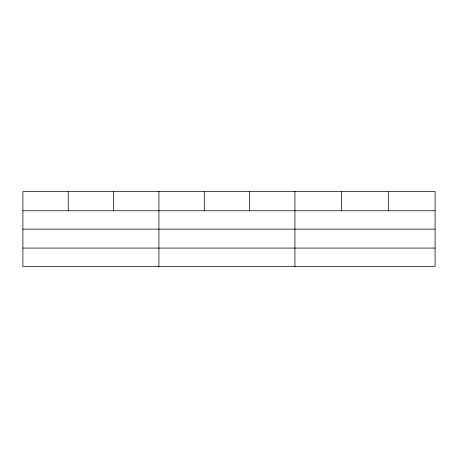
<?xml version="1.0" encoding="UTF-8"?>
<svg xmlns="http://www.w3.org/2000/svg" width="458" height="458" viewBox="0 0 458 458"><rect width="100%" height="100%" fill="white"/><g stroke="black" fill="none" stroke-linecap="round" stroke-linejoin="round"><path stroke-width="0.69" d="M435.1 229.143L435.1 191.541L22.9 191.541L22.9 266.459L435.1 266.459L435.1 229.143L22.9 229.143M22.9 210.766L435.1 210.766M22.9 248.081L435.1 248.081M388.384 191.541L388.384 210.766M341.668 191.541L341.668 210.766M294.952 191.541L294.952 266.459M249.61 191.541L249.61 210.766M204.268 191.541L204.268 210.766M158.926 191.541L158.926 266.459M113.584 191.541L113.584 210.766M68.242 191.541L68.242 210.766"/></g></svg>
